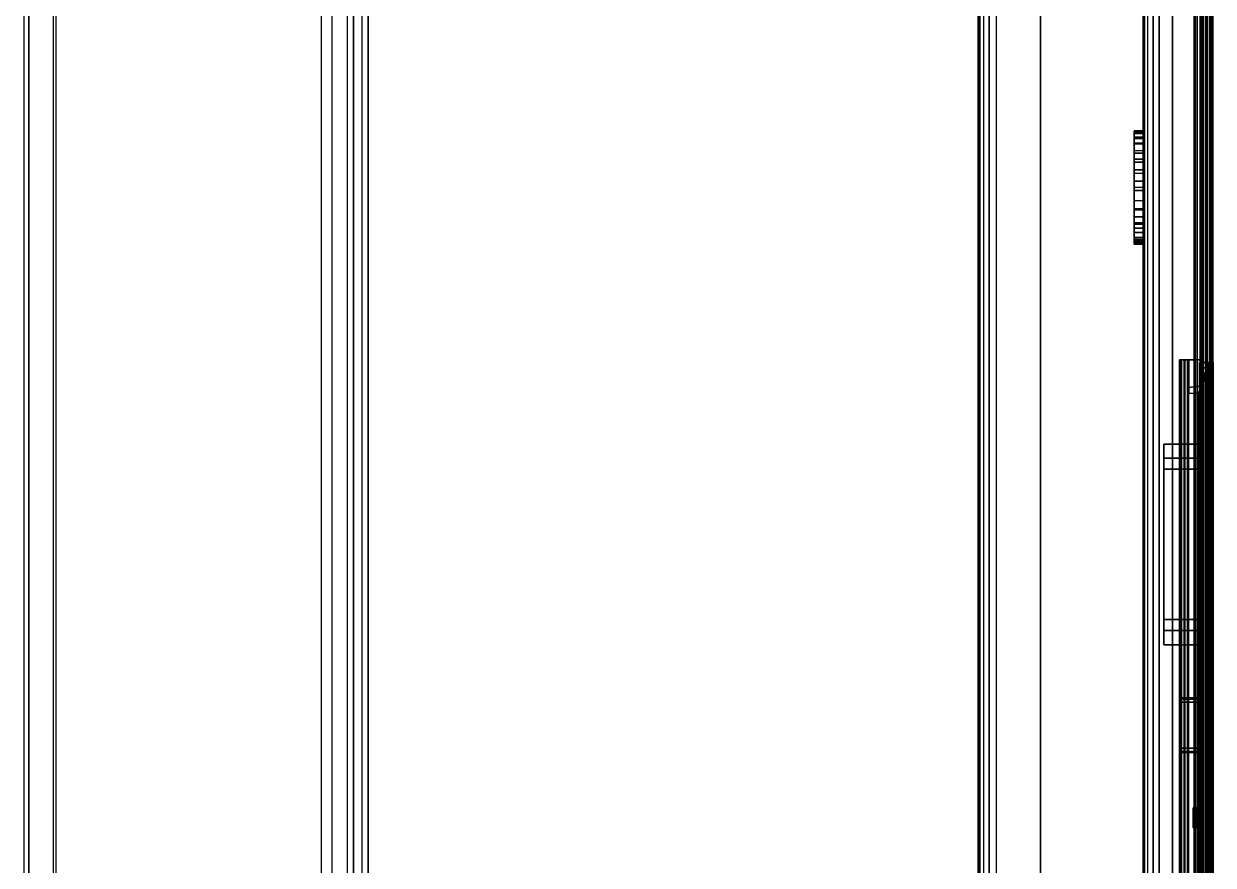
# Model space of a CAD drawing. Header units: inches. Extents: x -1 to 233, y 0 to 394.
# Drawn here: x 167.4 to 232.3, y 49.9 to 95.8 of the extents above; entities that cross this region are included whole.
import ezdxf

# ---------------------------------------------------------------- set-up
doc = ezdxf.new("R2010")
doc.units = ezdxf.units.IN
doc.header["$MEASUREMENT"] = 0
doc.layers.add('2', color=7, linetype='CONTINUOUS')

msp = doc.modelspace()

# ---------------------------------------------------------------- linework, layer by layer
at = {"layer": '2'}
for p, q in [((230.103, 0, 3.6), (230.103, 390, 3.6)), ((231.291, 0, 3.6), (231.291, 390, 3.6)), ((231.291, 0, 0.505), (231.291, 390, 0.505)), ((231.301, 16.2, 90.5), (231.301, 390, 90.5)), ((231.301, 16.2, 83.606), (231.301, 390, 83.606)), ((231.301, 16.2, 83.4), (231.301, 390, 83.4)), ((231.335, 0, 0.299), (231.335, 390, 0.299)), ((231.446, 0, 0.142), (231.446, 390, 0.142)), ((231.608, 0, 15.951), (231.608, 390, 15.951)), ((231.612, 0, 16.065), (231.612, 390, 16.065)), ((231.614, 0, 0.034), (231.614, 390, 0.034)), ((231.646, 0, 16.126), (231.646, 390, 16.126)), ((231.646, 0, 15.874), (231.646, 390, 15.874)), ((231.685, 16.2, 83.646), (231.685, 390, 83.646)), ((231.7, 16.2, 83.317), (231.7, 390, 83.317)), ((231.701, 0, 16.173), (231.701, 390, 16.173)), ((231.725, 16.2, 90.406), (231.725, 390, 90.406)), ((231.796, 0), (231.796, 390)), ((231.921, 0, 15.664), (231.921, 390, 15.664)), ((231.976, 0, 0.033), (231.976, 390, 0.033)), ((232.001, 16.2, 83.829), (232.001, 390, 83.829)), ((232.008, 16.2, 90.207), (232.008, 390, 90.207)), ((232.008, 16.2, 83.107), (232.008, 390, 83.107)), ((232.138, 0, 0.133), (232.138, 390, 0.133)), ((232.141, 0, 15.388), (232.141, 390, 15.388)), ((232.142, 0, 16.614), (232.142, 390, 16.614)), ((232.215, 16.2, 82.807), (232.215, 390, 82.807)), ((232.219, 16.2, 89.897), (232.219, 390, 89.897)), ((232.228, 16.2, 84.144), (232.228, 390, 84.144)), ((232.253, 0, 15.124), (232.253, 390, 15.124)), ((232.264, 0, 0.315), (232.264, 390, 0.315)), ((232.301, 0, 0.505), (232.301, 390, 0.505)), ((232.301, 16.2, 89.5), (232.301, 390, 89.5)), ((232.301, 16.2, 84.5), (232.301, 390, 84.5)), ((232.301, 16.2, 82.4), (232.301, 390, 82.4)), ((232.301, 0, 17.212), (232.301, 390, 17.212)), ((232.301, 0, 14.788), (232.301, 390, 14.788)), ((228.501, 0, 7.9), (228.501, 385.5, 7.9)), ((228.501, 0, 19.6), (228.501, 385.5, 19.6)), ((228.567, 0, 7.544), (228.567, 385.5, 7.544)), ((228.749, 0, 7.241), (228.749, 385.5, 7.241)), ((229.05, 0, 7.008), (229.05, 385.5, 7.008)), ((229.37, 0, 6.909), (229.37, 385.5, 6.909)), ((219.501, 0, 89.5), (219.501, 373.8, 89.5)), ((219.583, 0, 89.895), (219.583, 373.8, 89.895)), ((219.794, 0, 90.207), (219.794, 373.8, 90.207)), ((220.102, 0, 90.417), (220.102, 373.8, 90.417)), ((220.501, 0, 90.5), (220.501, 373.8, 90.5))]:
    msp.add_line(p, q, dxfattribs=at)
for points in [[(231.291, 390, 3.6), (230.103, 390, 3.6), (230.103, 0, 3.6), (231.291, 0, 3.6)], [(231.335, 390, 0.299), (231.291, 390, 0.505), (231.291, 0, 0.505), (231.335, 0, 0.299)], [(231.291, 0, 3.6), (231.291, 0, 0.505), (231.291, 390, 0.505), (231.291, 390, 3.6)], [(231.7, 390, 83.317), (231.301, 390, 83.4), (231.301, 16.2, 83.4), (231.7, 16.2, 83.317)], [(231.301, 16.2, 83.606), (231.301, 16.2, 83.4), (231.301, 390, 83.4), (231.301, 390, 83.606)], [(231.301, 390, 83.606), (231.685, 390, 83.646), (231.685, 16.2, 83.646), (231.301, 16.2, 83.606)], [(231.725, 390, 90.406), (231.301, 390, 90.5), (231.301, 16.2, 90.5), (231.725, 16.2, 90.406)], [(231.446, 390, 0.142), (231.335, 390, 0.299), (231.335, 0, 0.299), (231.446, 0, 0.142)], [(231.446, 0, 0.142), (231.614, 0, 0.034), (231.614, 390, 0.034), (231.446, 390, 0.142)], [(231.646, 390, 15.874), (231.608, 390, 15.951), (231.608, 0, 15.951), (231.646, 0, 15.874)], [(231.608, 0, 15.951), (231.612, 0, 16.065), (231.612, 390, 16.065), (231.608, 390, 15.951)], [(231.612, 390, 16.065), (231.646, 390, 16.126), (231.646, 0, 16.126), (231.612, 0, 16.065)], [(231.614, 390, 0.034), (231.796, 390), (231.796, 0), (231.614, 0, 0.034)], [(231.921, 0, 15.664), (231.646, 0, 15.874), (231.646, 390, 15.874), (231.921, 390, 15.664)], [(231.646, 0, 16.126), (231.701, 0, 16.173), (231.701, 390, 16.173), (231.646, 390, 16.126)], [(231.685, 16.2, 83.646), (232.001, 16.2, 83.829), (232.001, 390, 83.829), (231.685, 390, 83.646)], [(232.008, 16.2, 83.107), (231.7, 16.2, 83.317), (231.7, 390, 83.317), (232.008, 390, 83.107)], [(231.701, 390, 16.173), (232.142, 390, 16.614), (232.142, 0, 16.614), (231.701, 0, 16.173)], [(232.008, 16.2, 90.207), (231.725, 16.2, 90.406), (231.725, 390, 90.406), (232.008, 390, 90.207)], [(231.796, 0), (231.976, 0, 0.033), (231.976, 390, 0.033), (231.796, 390)], [(232.141, 390, 15.388), (231.921, 390, 15.664), (231.921, 0, 15.664), (232.141, 0, 15.388)], [(232.138, 390, 0.133), (231.976, 390, 0.033), (231.976, 0, 0.033), (232.138, 0, 0.133)], [(232.001, 390, 83.829), (232.228, 390, 84.144), (232.228, 16.2, 84.144), (232.001, 16.2, 83.829)], [(232.215, 390, 82.807), (232.008, 390, 83.107), (232.008, 16.2, 83.107), (232.215, 16.2, 82.807)], [(232.219, 390, 89.897), (232.008, 390, 90.207), (232.008, 16.2, 90.207), (232.219, 16.2, 89.897)], [(232.138, 0, 0.133), (232.264, 0, 0.315), (232.264, 390, 0.315), (232.138, 390, 0.133)], [(232.253, 0, 15.124), (232.141, 0, 15.388), (232.141, 390, 15.388), (232.253, 390, 15.124)], [(232.142, 0, 16.614), (232.301, 0, 17.212), (232.301, 390, 17.212), (232.142, 390, 16.614)], [(232.301, 16.2, 82.4), (232.215, 16.2, 82.807), (232.215, 390, 82.807), (232.301, 390, 82.4)], [(232.301, 16.2, 89.5), (232.219, 16.2, 89.897), (232.219, 390, 89.897), (232.301, 390, 89.5)], [(232.228, 16.2, 84.144), (232.301, 16.2, 84.5), (232.301, 390, 84.5), (232.228, 390, 84.144)], [(232.253, 390, 15.124), (232.301, 390, 14.788), (232.301, 0, 14.788), (232.253, 0, 15.124)], [(232.264, 390, 0.315), (232.301, 390, 0.505), (232.301, 0, 0.505), (232.264, 0, 0.315)], [(232.301, 390, 0.505), (232.301, 390, 14.788), (232.301, 0, 14.788), (232.301, 0, 0.505)], [(232.301, 390, 17.212), (232.301, 390, 82.4), (232.301, 0, 82.4), (232.301, 0, 17.212)], [(232.301, 390, 84.5), (232.301, 390, 89.5), (232.301, 16.2, 89.5), (232.301, 16.2, 84.5)], [(228.567, 0, 7.544), (228.501, 0, 7.9), (228.501, 385.5, 7.9), (228.567, 385.5, 7.544)], [(228.501, 0, 19.6), (228.501, 0, 7.9), (228.501, 385.5, 7.9), (228.501, 385.5, 19.6)], [(228.749, 385.5, 7.241), (228.567, 385.5, 7.544), (228.567, 0, 7.544), (228.749, 0, 7.241)], [(229.05, 0, 7.008), (228.749, 0, 7.241), (228.749, 385.5, 7.241), (229.05, 385.5, 7.008)], [(229.37, 385.5, 6.909), (229.05, 385.5, 7.008), (229.05, 0, 7.008), (229.37, 0, 6.909)], [(230.103, 385.5, 3.6), (229.37, 385.5, 6.909), (229.37, 0, 6.909), (230.103, 0, 3.6)], [(167.675, 377.4, 10.257), (167.401, 377.4, 11.009), (167.401, 0.9, 11.009), (167.675, 0.9, 10.257)], [(169.026, 377.4, 11.6), (167.401, 377.4, 11.009), (167.401, 0.9, 11.009), (169.026, 0.9, 11.6)], [(169.167, 377.4, 10.8), (167.675, 377.4, 10.257), (167.675, 0.9, 10.257), (169.167, 0.9, 10.8)], [(183.636, 0.9, 10.8), (184.242, 0.9, 9.98), (184.242, 377.4, 9.98), (183.636, 377.4, 10.8)], [(184.242, 377.4, 9.98), (185.052, 377.4, 9.809), (185.052, 0.9, 9.809), (184.242, 0.9, 9.98)], [(185.052, 0.9, 9.809), (185.868, 0.9, 10.23), (185.868, 377.4, 10.23), (185.052, 377.4, 9.809)], [(185.401, 0.9, 19.6), (185.401, 377.4, 19.6), (185.401, 377.4, 11.6), (185.401, 0.9, 11.6)], [(185.401, 377.4, 19.6), (222.901, 373.8, 19.6), (222.901, 0.9, 19.6), (185.401, 0.9, 19.6)], [(185.868, 377.4, 10.23), (186.201, 377.4, 11.1), (186.201, 0.9, 11.1), (185.868, 0.9, 10.23)], [(186.201, 377.4, 11.1), (186.201, 377.4, 18.8), (186.201, 0.9, 18.8), (186.201, 0.9, 11.1)], [(228.501, 377.4, 18.8), (186.201, 377.4, 18.8), (186.201, 0.9, 18.8), (228.501, 0.9, 18.8)], [(219.583, 0, 89.895), (219.501, 0, 89.5), (219.501, 373.8, 89.5), (219.583, 373.8, 89.895)], [(219.501, 0, 28), (222.901, 0, 28), (222.901, 373.8, 28), (219.501, 373.8, 28)], [(219.794, 373.8, 90.207), (219.583, 373.8, 89.895), (219.583, 0, 89.895), (219.794, 0, 90.207)], [(220.102, 0, 90.417), (219.794, 0, 90.207), (219.794, 373.8, 90.207), (220.102, 373.8, 90.417)], [(220.501, 373.8, 90.5), (220.102, 373.8, 90.417), (220.102, 0, 90.417), (220.501, 0, 90.5)], [(231.301, 0, 90.5), (220.501, 0, 90.5), (220.501, 373.8, 90.5), (231.301, 373.8, 90.5)], [(222.901, 373.8, 28), (222.901, 373.8, 19.6), (222.901, 0, 19.6), (222.901, 0, 28)], [(222.901, 373.8, 19.6), (228.401, 373.8, 19.6), (228.501, 0, 19.6), (222.901, 0, 19.6)], [(219.501, 0, 28), (219.501, 352.528, 28), (219.501, 352.528, 89.5), (219.501, 0, 89.5)], [(169.026, 128.9, 11.6), (185.401, 128.9, 11.6), (185.401, 26.912, 11.6), (169.026, 26.912, 11.6)], [(169.167, 128.9, 10.8), (183.636, 128.9, 10.8), (183.636, 26.912, 10.8), (169.167, 26.912, 10.8)], [(228.501, 89.99, 13.053), (228.001, 89.99, 13.053), (228.001, 89.977, 12.421), (228.501, 89.977, 12.421)], [(228.501, 89.884, 13.641), (228.001, 89.884, 13.641), (228.001, 89.99, 13.053), (228.501, 89.99, 13.053)], [(228.001, 89.578, 11.239), (228.001, 89.977, 12.421), (228.001, 89.99, 13.053), (228.001, 89.884, 13.641)], [(228.501, 89.977, 12.421), (228.001, 89.977, 12.421), (228.001, 89.839, 11.813), (228.501, 89.839, 11.813)], [(228.001, 89.578, 11.239), (228.001, 89.578, 11.239), (228.001, 89.839, 11.813), (228.001, 89.977, 12.421)], [(228.501, 89.645, 14.241), (228.001, 89.645, 14.241), (228.001, 89.884, 13.641), (228.501, 89.884, 13.641)], [(228.001, 89.578, 11.239), (228.001, 89.884, 13.641), (228.001, 89.645, 14.241), (228.001, 89.338, 14.714)], [(228.501, 89.839, 11.813), (228.001, 89.839, 11.813), (228.001, 89.578, 11.239), (228.501, 89.578, 11.239)], [(228.001, 89.338, 14.714), (228.501, 89.338, 14.714), (228.501, 89.645, 14.241), (228.001, 89.645, 14.241)], [(228.501, 89.578, 11.239), (228.001, 89.578, 11.239), (228.001, 89.275, 10.808), (228.501, 89.275, 10.808)], [(228.001, 86.9, 15.9), (228.001, 88.776, 10.332), (228.001, 89.275, 10.808), (228.001, 89.578, 11.239)], [(228.001, 88.439, 15.491), (228.001, 87.69, 15.798), (228.001, 86.9, 15.9), (228.001, 89.578, 11.239)], [(228.001, 89.578, 11.239), (228.001, 89.338, 14.714), (228.001, 88.892, 15.176), (228.001, 88.439, 15.491)], [(228.501, 88.892, 15.176), (228.001, 88.892, 15.176), (228.001, 89.338, 14.714), (228.501, 89.338, 14.714)], [(228.501, 89.275, 10.808), (228.001, 89.275, 10.808), (228.001, 88.776, 10.332), (228.501, 88.776, 10.332)], [(228.001, 88.439, 15.491), (228.501, 88.439, 15.491), (228.501, 88.892, 15.176), (228.001, 88.892, 15.176)], [(228.501, 88.776, 10.332), (228.001, 88.776, 10.332), (228.001, 88.284, 10.026), (228.501, 88.284, 10.026)], [(228.001, 88.776, 10.332), (228.001, 88.284, 10.026), (228.001, 87.856, 9.851), (228.001, 86.9, 15.9)], [(228.001, 87.69, 15.798), (228.501, 87.69, 15.798), (228.501, 88.439, 15.491), (228.001, 88.439, 15.491)], [(228.501, 88.284, 10.026), (228.001, 88.284, 10.026), (228.001, 87.856, 9.851), (228.501, 87.856, 9.851)], [(228.501, 87.856, 9.851), (228.001, 87.856, 9.851), (228.001, 87.252, 9.72), (228.501, 87.252, 9.72)], [(228.001, 86.9, 15.9), (228.001, 87.856, 9.851), (228.001, 87.252, 9.72), (228.001, 86.728, 9.705)], [(228.001, 86.9, 15.9), (228.001, 87.69, 15.798), (228.501, 87.69, 15.798), (228.501, 86.9, 15.9)], [(228.501, 87.252, 9.72), (228.001, 87.252, 9.72), (228.001, 86.728, 9.705), (228.501, 86.728, 9.705)], [(228.001, 85.747, 15.678), (228.501, 85.747, 15.678), (228.501, 86.9, 15.9), (228.001, 86.9, 15.9)], [(228.001, 85.747, 15.678), (228.001, 86.187, 9.783), (228.001, 86.728, 9.705), (228.001, 86.9, 15.9)], [(228.501, 86.728, 9.705), (228.001, 86.728, 9.705), (228.001, 86.187, 9.783), (228.501, 86.187, 9.783)], [(228.001, 86.187, 9.783), (228.501, 86.187, 9.783), (228.501, 85.658, 9.959), (228.001, 85.658, 9.959)], [(228.001, 85.658, 9.959), (228.001, 86.187, 9.783), (228.001, 85.747, 15.678), (228.001, 84.895, 15.164)], [(228.501, 84.895, 15.164), (228.001, 84.895, 15.164), (228.001, 85.747, 15.678), (228.501, 85.747, 15.678)], [(228.501, 85.658, 9.959), (228.001, 85.658, 9.959), (228.001, 85.304, 10.142), (228.501, 85.304, 10.142)], [(228.001, 84.895, 15.164), (228.001, 84.436, 14.681), (228.001, 85.304, 10.142), (228.001, 85.658, 9.959)], [(228.501, 85.304, 10.142), (228.001, 85.304, 10.142), (228.001, 84.981, 10.365), (228.501, 84.981, 10.365)], [(228.001, 85.304, 10.142), (228.001, 84.981, 10.365), (228.001, 84.175, 14.278), (228.001, 84.436, 14.681)], [(228.001, 84.981, 10.365), (228.501, 84.981, 10.365), (228.501, 84.688, 10.628), (228.001, 84.688, 10.628)], [(228.001, 84.981, 10.365), (228.001, 84.688, 10.628), (228.001, 83.976, 13.831), (228.001, 84.175, 14.278)], [(228.501, 84.436, 14.681), (228.001, 84.436, 14.681), (228.001, 84.895, 15.164), (228.501, 84.895, 15.164)], [(228.001, 84.688, 10.628), (228.501, 84.688, 10.628), (228.501, 84.44, 10.913), (228.001, 84.44, 10.913)], [(228.001, 83.976, 13.831), (228.001, 84.688, 10.628), (228.001, 84.44, 10.913), (228.001, 84.068, 11.54)], [(228.501, 84.44, 10.913), (228.001, 84.44, 10.913), (228.001, 84.068, 11.54), (228.501, 84.068, 11.54)], [(228.501, 84.175, 14.278), (228.001, 84.175, 14.278), (228.001, 84.436, 14.681), (228.501, 84.436, 14.681)], [(228.501, 84.175, 14.278), (228.501, 83.976, 13.831), (228.001, 83.976, 13.831), (228.001, 84.175, 14.278)], [(228.501, 84.068, 11.54), (228.001, 84.068, 11.54), (228.001, 83.892, 12.05), (228.501, 83.892, 12.05)], [(228.001, 84.068, 11.54), (228.001, 83.803, 12.672), (228.001, 83.839, 13.293), (228.001, 83.976, 13.831)], [(228.001, 84.068, 11.54), (228.001, 84.068, 11.54), (228.001, 83.892, 12.05), (228.001, 83.803, 12.672)], [(228.501, 83.839, 13.293), (228.001, 83.839, 13.293), (228.001, 83.976, 13.831), (228.501, 83.976, 13.831)], [(228.501, 83.892, 12.05), (228.001, 83.892, 12.05), (228.001, 83.803, 12.672), (228.501, 83.803, 12.672)], [(228.501, 83.803, 12.672), (228.001, 83.803, 12.672), (228.001, 83.839, 13.293), (228.501, 83.839, 13.293)], [(230.491, 77.5, 2), (231.291, 77.5, 2), (231.291, 27.5, 2), (230.491, 27.5, 2)], [(230.491, 77.5, 0.505), (230.502, 77.5, 0.404), (230.524, 77.5, 0.326), (231.319, 77.5, 0.339)], [(231.293, 77.5, 0.465), (231.303, 77.5, 0.397), (231.319, 77.5, 0.339), (230.491, 77.5, 0.505)], [(231.293, 77.5, 0.465), (231.293, 77.5, 0.465), (230.491, 77.5, 0.505), (231.291, 77.5, 0.505)], [(231.291, 77.5, 2), (230.491, 77.5, 2), (230.491, 77.5, 0.505), (231.291, 77.5, 0.505)], [(230.491, 27.5, 2), (230.491, 27.5, 0.505), (230.491, 77.5, 0.505), (230.491, 77.5, 2)], [(230.491, 77.5, 0.505), (230.502, 77.5, 0.404), (230.502, 27.5, 0.404), (230.491, 27.5, 0.505)], [(230.502, 27.5, 0.404), (230.524, 27.5, 0.326), (230.524, 77.5, 0.326), (230.502, 77.5, 0.404)], [(230.524, 77.5, 0.326), (230.572, 77.5, 0.231), (230.616, 77.5, 0.173), (231.319, 77.5, 0.339)], [(230.524, 77.5, 0.326), (230.572, 77.5, 0.231), (230.572, 27.5, 0.231), (230.524, 27.5, 0.326)], [(230.572, 27.5, 0.231), (230.616, 27.5, 0.173), (230.616, 77.5, 0.173), (230.572, 77.5, 0.231)], [(230.616, 77.5, 0.173), (230.711, 77.5, 0.088), (230.797, 77.5, 0.041), (231.319, 77.5, 0.339)], [(230.616, 77.5, 0.173), (230.711, 77.5, 0.088), (230.711, 27.5, 0.088), (230.616, 27.5, 0.173)], [(230.711, 27.5, 0.088), (230.797, 27.5, 0.041), (230.797, 77.5, 0.041), (230.711, 77.5, 0.088)], [(230.797, 77.5, 0.041), (230.904, 77.5, 0.008), (230.996, 77.5), (231.319, 77.5, 0.339)], [(230.797, 77.5, 0.041), (230.904, 77.5, 0.008), (230.904, 27.5, 0.008), (230.797, 27.5, 0.041)], [(230.904, 27.5, 0.008), (230.996, 27.5), (230.996, 77.5), (230.904, 77.5, 0.008)], [(230.996, 75.987), (231.796, 76.084), (231.796, 77.5), (230.996, 77.5)], [(231.705, 77.5, 0.008), (231.63, 77.5, 0.028), (230.996, 77.5), (231.796, 77.5)], [(230.996, 77.5), (231.435, 77.5, 0.152), (231.527, 77.5, 0.078), (231.63, 77.5, 0.028)], [(230.996, 77.5), (231.319, 77.5, 0.339), (231.373, 77.5, 0.23), (231.435, 77.5, 0.152)], [(232.105, 77.35, 15.741), (231.572, 77.35, 15.992), (231.572, 27.65, 15.992), (232.105, 27.65, 15.741)], [(231.572, 27.65, 15.992), (231.572, 27.65, 15.743), (231.572, 77.35, 15.743), (231.572, 77.35, 15.992)], [(231.572, 75.233, 15.058), (231.572, 75.233, 15.058), (231.958, 77.048, 15.432), (232.022, 77.35, 15.162)], [(231.897, 77.35, 15.529), (231.572, 77.35, 15.743), (231.572, 77.048, 15.743), (231.958, 77.048, 15.432)], [(231.572, 75.233, -0.108), (232.022, 77.35, -0.014), (232.022, 77.35, 15.162), (231.572, 75.233, 15.058)], [(231.897, 77.35, 15.529), (232.105, 77.35, 15.741), (231.572, 77.35, 15.992), (231.572, 77.35, 15.743)], [(231.572, 27.65, 15.992), (231.572, 77.35, 15.992), (231.572, 77.35, 15.743), (231.572, 75.233, 15.743)], [(232.022, 77.35, 15.162), (232.022, 77.35, 15.162), (231.897, 77.35, 15.529), (231.958, 77.048, 15.432)], [(232.022, 77.35, 15.162), (232.322, 77.35, 15.193), (232.105, 77.35, 15.741), (231.897, 77.35, 15.529)], [(232.022, 27.65, -0.014), (231.905, 28.202, -0.049), (231.905, 76.798, -0.038), (232.022, 77.35, -0.014)], [(232.002, 77.35, 0.122), (232.183, 77.35, 0.122), (232.302, 77.35, 0.448), (232.002, 77.35, 0.448)], [(232.002, 77.35, -0.014), (232.002, 77.35, -0.014), (232.002, 77.35, 0.122), (232.183, 77.35, 0.122)], [(232.203, 77.35, 0.122), (232.022, 77.35, -0.014), (232.022, 27.65, -0.014), (232.203, 27.65, 0.122)], [(232.022, 77.35, 0.448), (232.322, 77.35, 0.448), (232.322, 77.35, 15.193), (232.022, 77.35, 15.162)], [(232.105, 27.65, 15.741), (232.322, 27.65, 15.193), (232.322, 77.35, 15.193), (232.105, 77.35, 15.741)], [(232.203, 27.65, 0.122), (232.322, 27.65, 0.448), (232.322, 77.35, 0.448), (232.203, 77.35, 0.122)], [(232.322, 27.65, 15.193), (232.322, 27.65, 0.448), (232.322, 77.35, 0.448), (232.322, 77.35, 15.193)], [(231.572, 75.233, 15.058), (231.894, 76.744, 15.533), (231.958, 77.048, 15.432), (231.572, 75.233, 15.058)], [(231.572, 77.048, 15.743), (231.572, 76.744, 15.743), (231.894, 76.744, 15.533), (231.958, 77.048, 15.432)], [(231.905, 76.798, -0.038), (231.572, 75.233, -0.108), (231.572, 29.767, -0.108), (231.905, 28.202, -0.049)], [(231.572, 75.233, 15.058), (231.572, 75.233, 15.058), (231.829, 76.443, 15.603), (231.894, 76.744, 15.533)], [(231.572, 76.443, 15.743), (231.829, 76.443, 15.603), (231.894, 76.744, 15.533), (231.572, 76.744, 15.743)], [(231.796, 76.084), (230.996, 75.987), (230.996, 75.681), (231.501, 75.681)], [(231.572, 75.233, 15.058), (231.572, 75.233, 15.058), (231.765, 76.141, 15.654), (231.829, 76.443, 15.603)], [(231.572, 76.141, 15.743), (231.765, 76.141, 15.654), (231.829, 76.443, 15.603), (231.572, 76.443, 15.743)], [(231.701, 75.837, 15.693), (231.701, 75.837, 15.693), (231.765, 76.141, 15.654), (231.572, 75.233, 15.058)], [(231.765, 76.141, 15.654), (231.572, 76.141, 15.743), (231.572, 75.837, 15.743), (231.701, 75.837, 15.693)], [(231.501, 29.319), (230.996, 29.319), (230.996, 75.681), (231.501, 75.681)], [(231.637, 75.537, 15.721), (231.637, 75.537, 15.721), (231.572, 75.233, 15.058), (231.701, 75.837, 15.693)], [(231.701, 75.837, 15.693), (231.572, 75.837, 15.743), (231.572, 75.537, 15.743), (231.637, 75.537, 15.721)], [(231.572, 75.233, 15.058), (231.572, 75.233, 15.058), (231.572, 75.233, 15.743), (231.637, 75.537, 15.721)], [(231.572, 75.233, 15.743), (231.572, 75.233, 15.743), (231.637, 75.537, 15.721), (231.572, 75.537, 15.743)], [(231.572, 29.767, 15.743), (231.572, 75.233, 15.743), (231.572, 75.233, -0.108), (231.572, 29.767, -0.108)], [(231.572, 75.233, 15.743), (231.572, 29.767, 15.743), (231.572, 27.65, 15.743), (231.572, 27.65, 15.992)], [(231.572, 29.767, 15.743), (231.572, 29.767, -0.108), (231.572, 75.233, -0.108), (231.572, 75.233, 15.743)], [(231.572, 72.12, 6.098), (231.572, 72.895, 6.098), (229.622, 72.895, 6.098), (229.622, 72.12, 6.098)], [(229.622, 72.895, 8.698), (231.572, 72.895, 8.698), (231.572, 72.895, 6.098), (229.622, 72.895, 6.098)], [(229.622, 72.12, 8.698), (231.572, 72.12, 8.698), (231.572, 72.895, 8.698), (229.622, 72.895, 8.698)], [(229.622, 72.12, 6.098), (229.622, 72.895, 6.098), (229.622, 72.895, 8.698), (229.622, 72.12, 8.698)], [(231.572, 72.12, 10.998), (229.622, 72.12, 10.998), (229.622, 62.72, 10.998), (231.572, 62.72, 10.998)], [(229.622, 72.12, 8.698), (231.572, 72.12, 8.698), (231.572, 72.12, 10.998), (229.622, 72.12, 10.998)], [(231.572, 72.12, 3.798), (229.622, 72.12, 3.798), (229.622, 62.72, 3.798), (231.572, 62.72, 3.798)], [(229.622, 72.12, 6.098), (231.572, 72.12, 6.098), (231.572, 72.12, 3.798), (229.622, 72.12, 3.798)], [(229.622, 72.12, 3.798), (229.622, 71.52, 5.559), (229.622, 71.52, 9.238), (229.622, 72.12, 10.998)], [(229.622, 63.32, 9.238), (229.622, 71.52, 9.238), (229.622, 72.12, 10.998), (229.622, 62.72, 10.998)], [(229.622, 63.32, 5.559), (229.622, 62.72, 3.798), (229.622, 72.12, 3.798), (229.622, 71.52, 5.559)], [(229.622, 71.52, 9.238), (231.572, 71.52, 9.238), (231.572, 63.32, 9.238), (229.622, 63.32, 9.238)], [(231.572, 71.52, 5.559), (229.622, 71.52, 5.559), (229.622, 71.52, 9.238), (231.572, 71.52, 9.238)], [(229.622, 63.32, 5.559), (231.572, 63.32, 5.559), (231.572, 71.52, 5.559), (229.622, 71.52, 5.559)], [(229.622, 63.32, 5.559), (231.572, 63.32, 5.559), (231.572, 63.32, 9.238), (229.622, 63.32, 9.238)], [(229.622, 62.72, 3.798), (229.622, 63.32, 5.559), (229.622, 63.32, 9.238), (229.622, 62.72, 10.998)], [(229.622, 62.72, 8.698), (231.572, 62.72, 8.698), (231.572, 62.72, 10.998), (229.622, 62.72, 10.998)], [(229.622, 62.72, 8.698), (229.622, 61.945, 8.698), (231.572, 61.945, 8.698), (231.572, 62.72, 8.698)], [(231.572, 61.945, 6.098), (231.572, 62.72, 6.098), (229.622, 62.72, 6.098), (229.622, 61.945, 6.098)], [(231.572, 62.72, 3.798), (229.622, 62.72, 3.798), (229.622, 62.72, 6.098), (231.572, 62.72, 6.098)], [(229.622, 62.72, 6.098), (229.622, 61.945, 6.098), (229.622, 61.945, 8.698), (229.622, 62.72, 8.698)], [(231.572, 61.945, 6.098), (229.622, 61.945, 6.098), (229.622, 61.945, 8.698), (231.572, 61.945, 8.698)], [(230.572, 59.049, 14.51), (231.572, 59.049, 14.51), (231.572, 58.977, 14.668), (230.572, 58.977, 14.668)], [(230.572, 58.999, 14.341), (231.572, 58.999, 14.341), (231.572, 59.049, 14.51), (230.572, 59.049, 14.51)], [(230.572, 58.8, 14.242), (230.572, 59.049, 14.51), (230.572, 58.977, 14.668), (230.572, 58.8, 14.742)], [(230.572, 58.8, 14.242), (230.572, 58.8, 14.242), (230.572, 58.999, 14.341), (230.572, 59.049, 14.51)], [(230.572, 58.8, 14.242), (231.572, 58.8, 14.242), (231.572, 58.999, 14.341), (230.572, 58.999, 14.341)], [(230.572, 58.977, 14.668), (231.572, 58.977, 14.668), (231.572, 58.8, 14.742), (230.572, 58.8, 14.742)], [(230.572, 58.8, 14.742), (231.572, 58.8, 14.742), (231.572, 56.3, 14.742), (230.572, 56.3, 14.742)], [(230.572, 58.8, 14.242), (231.572, 58.8, 14.242), (231.572, 56.3, 14.242), (230.572, 56.3, 14.242)], [(230.572, 58.8, 14.742), (230.572, 58.8, 14.242), (230.572, 56.3, 14.242), (230.572, 56.3, 14.742)], [(230.572, 56.3, 14.742), (231.572, 56.3, 14.742), (231.572, 56.123, 14.668), (230.572, 56.123, 14.668)], [(230.572, 56.101, 14.341), (231.572, 56.101, 14.341), (231.572, 56.3, 14.242), (230.572, 56.3, 14.242)], [(230.572, 56.3, 14.242), (230.572, 56.051, 14.51), (230.572, 56.123, 14.668), (230.572, 56.3, 14.742)], [(230.572, 56.3, 14.242), (230.572, 56.3, 14.242), (230.572, 56.101, 14.341), (230.572, 56.051, 14.51)], [(230.572, 56.123, 14.668), (231.572, 56.123, 14.668), (231.572, 56.051, 14.51), (230.572, 56.051, 14.51)], [(230.572, 56.051, 14.51), (231.572, 56.051, 14.51), (231.572, 56.101, 14.341), (230.572, 56.101, 14.341)], [(231.572, 53.046, 14.44), (231.222, 53.046, 14.44), (231.222, 53.017, 14.307), (231.572, 53.017, 14.307)], [(231.572, 53.046, 14.44), (231.222, 53.046, 14.44), (231.222, 53.044, 14.562), (231.572, 53.044, 14.562)], [(231.222, 52.597, 15.032), (231.222, 53.046, 14.44), (231.222, 53.017, 14.307), (231.222, 52.96, 14.192)], [(231.222, 52.597, 15.032), (231.222, 53.022, 14.659), (231.222, 53.044, 14.562), (231.222, 53.046, 14.44)], [(231.222, 53.022, 14.659), (231.572, 53.022, 14.659), (231.572, 53.044, 14.562), (231.222, 53.044, 14.562)], [(231.222, 52.966, 14.781), (231.572, 52.966, 14.781), (231.572, 53.022, 14.659), (231.222, 53.022, 14.659)], [(231.222, 52.597, 15.032), (231.222, 52.905, 14.862), (231.222, 52.966, 14.781), (231.222, 53.022, 14.659)], [(231.572, 53.017, 14.307), (231.222, 53.017, 14.307), (231.222, 52.96, 14.192), (231.572, 52.96, 14.192)], [(231.222, 52.905, 14.862), (231.572, 52.905, 14.862), (231.572, 52.966, 14.781), (231.222, 52.966, 14.781)], [(231.572, 52.874, 14.088), (231.222, 52.874, 14.088), (231.222, 52.96, 14.192), (231.572, 52.96, 14.192)], [(231.222, 52.597, 15.032), (231.222, 52.96, 14.192), (231.222, 52.874, 14.088), (231.222, 52.775, 14.015)], [(231.222, 52.814, 14.942), (231.572, 52.814, 14.942), (231.572, 52.905, 14.862), (231.222, 52.905, 14.862)], [(231.222, 52.597, 15.032), (231.222, 52.698, 15.004), (231.222, 52.814, 14.942), (231.222, 52.905, 14.862)], [(231.572, 52.874, 14.088), (231.222, 52.874, 14.088), (231.222, 52.775, 14.015), (231.572, 52.775, 14.015)], [(231.222, 52.698, 15.004), (231.572, 52.698, 15.004), (231.572, 52.814, 14.942), (231.222, 52.814, 14.942)], [(231.572, 52.775, 14.015), (231.222, 52.775, 14.015), (231.222, 52.604, 13.951), (231.572, 52.604, 13.951)], [(231.222, 52.597, 15.032), (231.222, 52.775, 14.015), (231.222, 52.604, 13.951), (231.222, 52.449, 13.942)], [(231.222, 52.597, 15.032), (231.572, 52.597, 15.032), (231.572, 52.698, 15.004), (231.222, 52.698, 15.004)], [(231.572, 52.604, 13.951), (231.222, 52.604, 13.951), (231.222, 52.449, 13.942), (231.572, 52.449, 13.942)], [(231.572, 52.498, 15.041), (231.222, 52.498, 15.041), (231.222, 52.597, 15.032), (231.572, 52.597, 15.032)], [(231.222, 52.175, 14.045), (231.222, 52.597, 15.032), (231.222, 52.498, 15.041), (231.222, 52.44, 15.038)], [(231.222, 52.597, 15.032), (231.222, 52.449, 13.942), (231.222, 52.299, 13.977), (231.222, 52.175, 14.045)], [(231.222, 52.44, 15.038), (231.572, 52.44, 15.038), (231.572, 52.498, 15.041), (231.222, 52.498, 15.041)], [(231.222, 52.449, 13.942), (231.222, 52.299, 13.977), (231.572, 52.299, 13.977), (231.572, 52.449, 13.942)], [(231.572, 52.44, 15.038), (231.572, 52.366, 15.025), (231.222, 52.366, 15.025), (231.222, 52.44, 15.038)], [(231.222, 52.175, 14.045), (231.222, 52.286, 14.999), (231.222, 52.366, 15.025), (231.222, 52.44, 15.038)], [(231.222, 52.286, 14.999), (231.572, 52.286, 14.999), (231.572, 52.366, 15.025), (231.222, 52.366, 15.025)], [(231.222, 52.299, 13.977), (231.572, 52.299, 13.977), (231.572, 52.175, 14.045), (231.222, 52.175, 14.045)], [(231.572, 52.286, 14.999), (231.572, 52.198, 14.953), (231.222, 52.198, 14.953), (231.222, 52.286, 14.999)], [(231.222, 52.175, 14.045), (231.222, 52.12, 14.891), (231.222, 52.198, 14.953), (231.222, 52.286, 14.999)], [(231.572, 52.198, 14.953), (231.572, 52.12, 14.891), (231.222, 52.12, 14.891), (231.222, 52.198, 14.953)], [(231.222, 52.089, 14.123), (231.222, 52.175, 14.045), (231.572, 52.175, 14.045), (231.572, 52.089, 14.123)], [(231.222, 52.12, 14.891), (231.222, 52.033, 14.197), (231.222, 52.089, 14.123), (231.222, 52.175, 14.045)], [(231.572, 52.059, 14.823), (231.222, 52.059, 14.823), (231.222, 52.12, 14.891), (231.572, 52.12, 14.891)], [(231.222, 52.12, 14.891), (231.222, 51.961, 14.37), (231.222, 51.984, 14.294), (231.222, 52.033, 14.197)], [(231.222, 52.12, 14.891), (231.222, 51.952, 14.56), (231.222, 51.949, 14.449), (231.222, 51.961, 14.37)], [(231.222, 52.12, 14.891), (231.222, 52.004, 14.735), (231.222, 51.972, 14.654), (231.222, 51.952, 14.56)], [(231.222, 52.004, 14.735), (231.222, 52.004, 14.735), (231.222, 52.059, 14.823), (231.222, 52.12, 14.891)], [(231.222, 52.033, 14.197), (231.222, 52.089, 14.123), (231.572, 52.089, 14.123), (231.572, 52.033, 14.197)], [(231.572, 52.004, 14.735), (231.222, 52.004, 14.735), (231.222, 52.059, 14.823), (231.572, 52.059, 14.823)], [(231.222, 51.984, 14.294), (231.222, 52.033, 14.197), (231.572, 52.033, 14.197), (231.572, 51.984, 14.294)], [(231.572, 51.972, 14.654), (231.222, 51.972, 14.654), (231.222, 52.004, 14.735), (231.572, 52.004, 14.735)], [(231.572, 51.984, 14.294), (231.222, 51.984, 14.294), (231.222, 51.961, 14.37), (231.572, 51.961, 14.37)], [(231.572, 51.952, 14.56), (231.222, 51.952, 14.56), (231.222, 51.972, 14.654), (231.572, 51.972, 14.654)], [(231.572, 51.961, 14.37), (231.222, 51.961, 14.37), (231.222, 51.949, 14.449), (231.572, 51.949, 14.449)], [(231.572, 51.949, 14.449), (231.222, 51.949, 14.449), (231.222, 51.952, 14.56), (231.572, 51.952, 14.56)]]:
    msp.add_3dface(points, dxfattribs=at)

doc.saveas('drawing.dxf')
